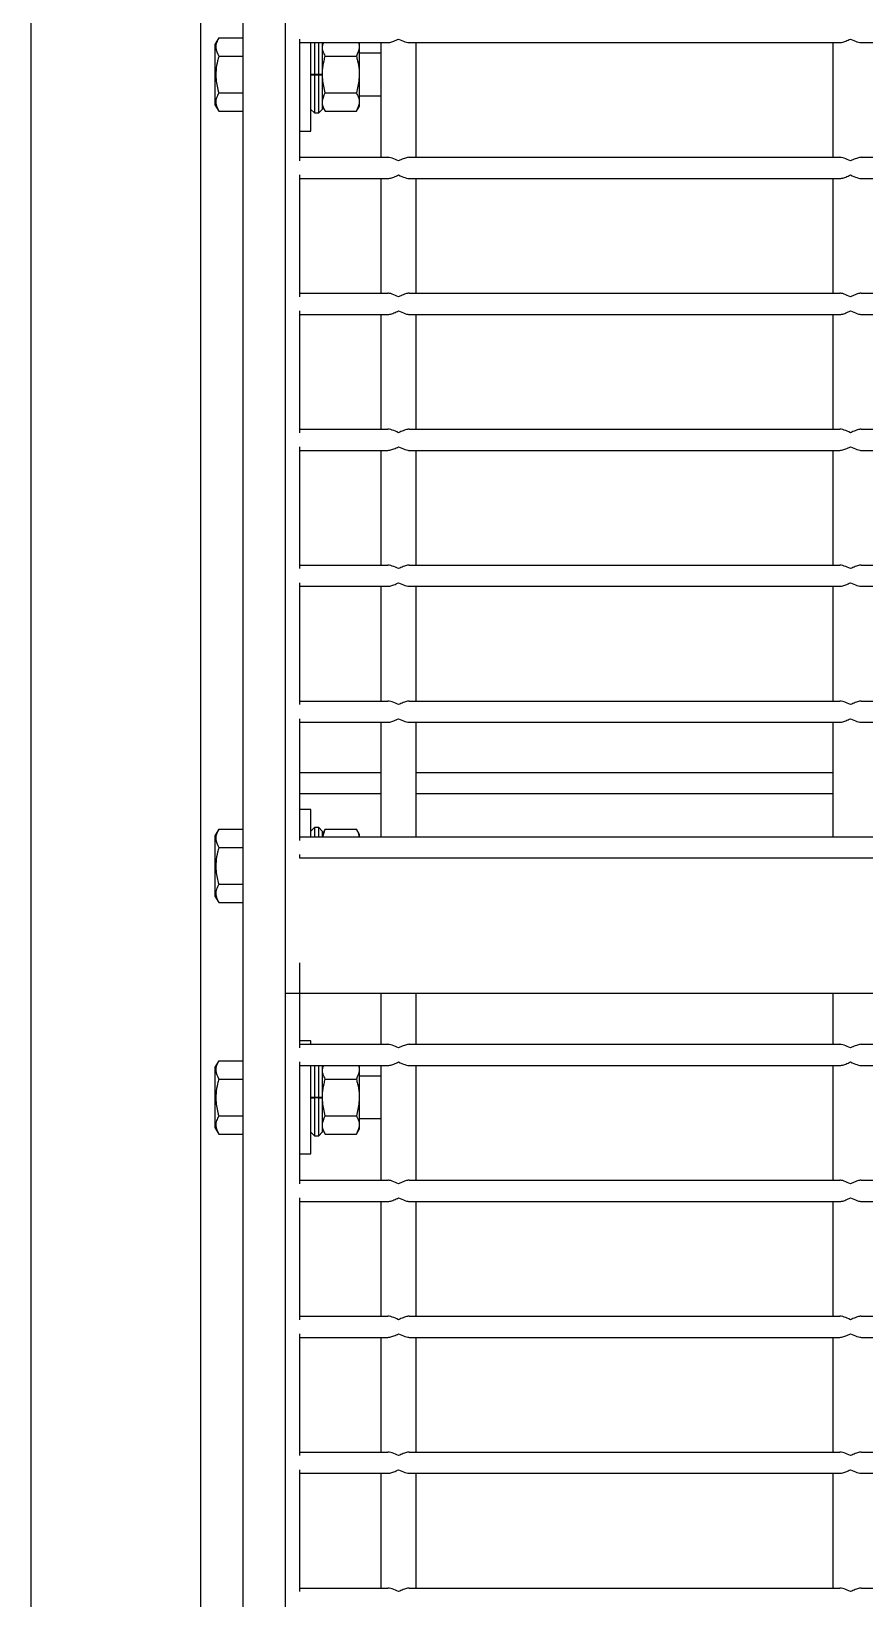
# Model space of a CAD drawing. Header units: millimetres. Extents: x 1293 to 41893, y 1011 to 26911.
# Drawn here: x 13086.5 to 13211.4, y 12315.6 to 12550.4 of the extents above; entities that cross this region are included whole.
import ezdxf

# ---------------------------------------------------------------- set-up
doc = ezdxf.new("R2010")
doc.units = ezdxf.units.MM
doc.header["$LTSCALE"] = 50

msp = doc.modelspace()

# ---------------------------------------------------------------- linework, layer by layer
at = {"color": 7, "linetype": 'Continuous', "lineweight": 25}
for p, q in [((13118.2601497, 11156.0549012), (13118.2601497, 13206.5065398)), ((13124.6101497, 11156.0549012), (13124.6101497, 13206.5065398)), ((13086.5101497, 11155.9260983), (13086.5101497, 13202.969236)), ((13111.9101497, 11155.9260983), (13111.9101497, 13202.969236)), ((13114.5938513, 12549.4235799), (13114.0268163, 12548.4414466)), ((13114.5938513, 12549.4235799), (13118.2601497, 12549.4235799)), ((13114.0268163, 12548.4414466), (13114.0268163, 12539.4071906)), ((13126.7301497, 12530.995152), (13126.7301497, 12549.2384853)), ((13126.7301497, 12548.7093186), (13139.9593163, 12548.7093186)), ((13128.4201497, 12535.457652), (13128.4201497, 12548.7093186)), ((13128.9493163, 12548.7093186), (13128.9493163, 12543.9243186)), ((13129.5843163, 12543.9243186), (13129.5843163, 12548.7093186)), ((13130.1513503, 12548.7093186), (13130.113483, 12548.6437306)), ((13130.113483, 12548.7093186), (13130.113483, 12543.9243186)), ((13135.669733, 12548.6437306), (13135.6318657, 12548.7093186)), ((13135.669733, 12539.2049066), (13135.669733, 12548.6437306)), ((13138.900983, 12547.0993186), (13135.669733, 12547.0993186)), ((13138.900983, 12548.7093186), (13138.900983, 12531.5243186)), ((13143.1343163, 12548.7093186), (13207.6926497, 12548.7093186)), ((13144.1926497, 12531.5243186), (13144.1926497, 12548.7093186)), ((13206.6343163, 12548.7093186), (13206.6343163, 12531.5243186)), ((13210.8676497, 12548.7093186), (13275.425983, 12548.7093186)), ((13114.5938513, 12546.6739493), (13118.2601497, 12546.6739493)), ((13130.562557, 12546.6698863), (13135.220659, 12546.6698863)), ((13130.113483, 12543.9243186), (13128.4201497, 12543.9243186)), ((13128.9493163, 12543.8982294), (13128.4201497, 12543.8940627)), ((13128.4201497, 12543.8831835), (13128.9493163, 12543.8790168)), ((13128.9493163, 12543.8982294), (13129.5843163, 12543.8982294)), ((13128.9493163, 12543.8790168), (13128.9493163, 12538.1709853)), ((13129.5843163, 12543.8790168), (13128.9493163, 12543.8790168)), ((13130.113483, 12543.8940627), (13129.5843163, 12543.8982294)), ((13129.5843163, 12543.8790168), (13130.113483, 12543.8831835)), ((13129.5843163, 12538.1709853), (13129.5843163, 12543.8790168)), ((13130.113483, 12543.8871579), (13130.113483, 12538.700152)), ((13114.5938513, 12541.174688), (13118.2601497, 12541.174688)), ((13130.562557, 12541.178751), (13135.220659, 12541.178751)), ((13135.669733, 12540.7493186), (13138.900983, 12540.7493186)), ((13114.0268163, 12539.4071906), (13114.5938513, 12538.4250573)), ((13114.5938513, 12538.4250573), (13118.2601497, 12538.4250573)), ((13128.4201497, 12538.700152), (13128.9493163, 12538.1709853)), ((13128.9493163, 12538.1709853), (13129.5843163, 12538.1709853)), ((13129.5843163, 12538.1709853), (13130.113483, 12538.700152)), ((13130.113483, 12539.2049066), (13130.5660802, 12538.4209853)), ((13130.5660802, 12538.4209853), (13135.2171358, 12538.4209853)), ((13135.2171358, 12538.4209853), (13135.669733, 12539.2049066)), ((13126.7301497, 12535.457652), (13128.4201497, 12535.457652)), ((13126.7301497, 12531.5243186), (13139.9593163, 12531.5243186)), ((13143.1343163, 12531.5243186), (13207.6926497, 12531.5243186)), ((13210.8676497, 12531.5243186), (13275.425983, 12531.5243186)), ((13126.7301497, 12510.635152), (13126.7301497, 12528.8784853)), ((13126.7301497, 12528.3493186), (13139.9593163, 12528.3493186)), ((13138.900983, 12528.3493186), (13138.900983, 12511.1643186)), ((13143.1343163, 12528.3493186), (13207.6926497, 12528.3493186)), ((13144.1926497, 12511.1643186), (13144.1926497, 12528.3493186)), ((13206.6343163, 12528.3493186), (13206.6343163, 12511.1643186)), ((13210.8676497, 12528.3493186), (13275.425983, 12528.3493186)), ((13126.7301497, 12511.1643186), (13139.9593163, 12511.1643186)), ((13143.1343163, 12511.1643186), (13207.6926497, 12511.1643186)), ((13210.8676497, 12511.1643186), (13275.425983, 12511.1643186)), ((13126.7301497, 12490.275152), (13126.7301497, 12508.5184853)), ((13126.7301497, 12507.9893186), (13139.9593163, 12507.9893186)), ((13138.900983, 12507.9893186), (13138.900983, 12490.8043186)), ((13143.1343163, 12507.9893186), (13207.6926497, 12507.9893186)), ((13144.1926497, 12490.8043186), (13144.1926497, 12507.9893186)), ((13206.6343163, 12507.9893186), (13206.6343163, 12490.8043186)), ((13210.8676497, 12507.9893186), (13275.425983, 12507.9893186)), ((13126.7301497, 12490.8043186), (13139.9593163, 12490.8043186)), ((13143.1343163, 12490.8043186), (13207.6926497, 12490.8043186)), ((13210.8676497, 12490.8043186), (13275.425983, 12490.8043186)), ((13126.7301497, 12469.915152), (13126.7301497, 12488.1584853)), ((13126.7301497, 12487.6293186), (13139.9593163, 12487.6293186)), ((13138.900983, 12487.6293186), (13138.900983, 12470.4443186)), ((13143.1343163, 12487.6293186), (13207.6926497, 12487.6293186)), ((13144.1926497, 12470.4443186), (13144.1926497, 12487.6293186)), ((13206.6343163, 12487.6293186), (13206.6343163, 12470.4443186)), ((13210.8676497, 12487.6293186), (13275.425983, 12487.6293186)), ((13126.7301497, 12470.4443186), (13139.9593163, 12470.4443186)), ((13143.1343163, 12470.4443186), (13207.6926497, 12470.4443186)), ((13210.8676497, 12470.4443186), (13275.425983, 12470.4443186)), ((13126.7301497, 12449.555152), (13126.7301497, 12467.7984853)), ((13126.7301497, 12467.2693186), (13139.9593163, 12467.2693186)), ((13138.900983, 12467.2693186), (13138.900983, 12450.0843186)), ((13143.1343163, 12467.2693186), (13207.6926497, 12467.2693186)), ((13144.1926497, 12450.0843186), (13144.1926497, 12467.2693186)), ((13206.6343163, 12467.2693186), (13206.6343163, 12450.0843186)), ((13210.8676497, 12467.2693186), (13275.425983, 12467.2693186)), ((13126.7301497, 12450.0843186), (13139.9593163, 12450.0843186)), ((13143.1343163, 12450.0843186), (13207.6926497, 12450.0843186)), ((13210.8676497, 12450.0843186), (13275.425983, 12450.0843186)), ((13126.7301497, 12429.195152), (13126.7301497, 12447.4384853)), ((13126.7301497, 12446.9093186), (13139.9593163, 12446.9093186)), ((13138.900983, 12446.9093186), (13138.900983, 12429.7243186)), ((13143.1343163, 12446.9093186), (13207.6926497, 12446.9093186)), ((13144.1926497, 12429.7243186), (13144.1926497, 12446.9093186)), ((13206.6343163, 12446.9093186), (13206.6343163, 12429.7243186)), ((13210.8676497, 12446.9093186), (13275.425983, 12446.9093186)), ((13126.7301497, 12439.39543), (13138.900983, 12439.39543)), ((13144.1926497, 12439.39543), (13206.6343163, 12439.39543)), ((13126.7301497, 12436.22043), (13138.900983, 12436.22043)), ((13144.1926497, 12436.22043), (13206.6343163, 12436.22043)), ((13128.4201497, 12433.857652), (13126.7301497, 12433.857652)), ((13128.4201497, 12429.7243186), (13128.4201497, 12433.857652)), ((13114.5938513, 12430.8902466), (13114.0268163, 12429.9081133)), ((13114.0268163, 12429.9081133), (13114.0268163, 12420.8738573)), ((13114.5938513, 12430.8902466), (13118.2601497, 12430.8902466)), ((13126.7301497, 12429.7243186), (13630.4968163, 12429.7243186)), ((13128.9493163, 12431.1443186), (13128.4201497, 12430.615152)), ((13129.5843163, 12431.1443186), (13128.9493163, 12431.1443186)), ((13128.9493163, 12431.1443186), (13128.9493163, 12429.7243186)), ((13130.113483, 12430.615152), (13129.5843163, 12431.1443186)), ((13129.5843163, 12429.7243186), (13129.5843163, 12431.1443186)), ((13130.5660802, 12430.8943186), (13130.113483, 12430.1103973)), ((13130.113483, 12430.615152), (13130.113483, 12429.7243186)), ((13130.1780255, 12429.7243186), (13130.5660802, 12430.8943186)), ((13130.5660802, 12430.8943186), (13135.2171358, 12430.8943186)), ((13135.669733, 12430.1103973), (13135.2171358, 12430.8943186)), ((13135.669733, 12429.7243186), (13135.669733, 12430.1103973)), ((13114.5938513, 12428.1406159), (13118.2601497, 12428.1406159)), ((13126.7301497, 12426.5493186), (13126.7301497, 12427.0784853)), ((13630.4968163, 12426.5493186), (13126.7301497, 12426.5493186)), ((13114.5938513, 12422.6413546), (13118.2601497, 12422.6413546)), ((13114.0268163, 12420.8738573), (13114.5938513, 12419.891724)), ((13114.5938513, 12419.891724), (13118.2601497, 12419.891724)), ((13126.7301497, 12398.1462633), (13126.7301497, 12410.8923186)), ((13124.6101497, 12406.337652), (13632.6168163, 12406.337652)), ((13138.900983, 12406.337652), (13138.900983, 12398.67543)), ((13144.1926497, 12398.67543), (13144.1926497, 12406.337652)), ((13206.6343163, 12406.337652), (13206.6343163, 12398.67543)), ((13128.4201497, 12399.1820967), (13126.7301497, 12399.1820967)), ((13128.4201497, 12398.67543), (13128.4201497, 12399.1820967)), ((13126.7301497, 12398.67543), (13139.9593163, 12398.67543)), ((13143.1343163, 12398.67543), (13207.6926497, 12398.67543)), ((13210.8676497, 12398.67543), (13275.425983, 12398.67543)), ((13114.5938513, 12396.2146913), (13114.0268163, 12395.232558)), ((13114.0268163, 12395.232558), (13114.0268163, 12386.198302)), ((13114.5938513, 12396.2146913), (13118.2601497, 12396.2146913)), ((13126.7301497, 12377.7862633), (13126.7301497, 12396.0295967)), ((13126.7301497, 12395.50043), (13139.9593163, 12395.50043)), ((13128.4201497, 12382.2487633), (13128.4201497, 12395.50043)), ((13128.9493163, 12395.50043), (13128.9493163, 12390.71543)), ((13129.5843163, 12390.71543), (13129.5843163, 12395.50043)), ((13130.1513503, 12395.50043), (13130.113483, 12395.434842)), ((13130.113483, 12395.50043), (13130.113483, 12390.71543)), ((13135.669733, 12395.434842), (13135.6318657, 12395.50043)), ((13135.669733, 12385.996018), (13135.669733, 12395.434842)), ((13138.900983, 12395.50043), (13138.900983, 12378.31543)), ((13143.1343163, 12395.50043), (13207.6926497, 12395.50043)), ((13144.1926497, 12378.31543), (13144.1926497, 12395.50043)), ((13206.6343163, 12395.50043), (13206.6343163, 12378.31543)), ((13210.8676497, 12395.50043), (13275.425983, 12395.50043)), ((13114.5938513, 12393.4650607), (13118.2601497, 12393.4650607)), ((13130.562557, 12393.4609977), (13135.220659, 12393.4609977)), ((13138.900983, 12393.89043), (13135.669733, 12393.89043)), ((13130.113483, 12390.71543), (13128.4201497, 12390.71543)), ((13128.9493163, 12390.6893408), (13128.4201497, 12390.6851741)), ((13128.4201497, 12390.6742948), (13128.9493163, 12390.6701282)), ((13128.9493163, 12390.6893408), (13129.5843163, 12390.6893408)), ((13128.9493163, 12390.6701282), (13128.9493163, 12384.9620967)), ((13129.5843163, 12390.6701282), (13128.9493163, 12390.6701282)), ((13130.113483, 12390.6851741), (13129.5843163, 12390.6893408)), ((13129.5843163, 12390.6701282), (13130.113483, 12390.6742948)), ((13129.5843163, 12384.9620967), (13129.5843163, 12390.6701282)), ((13130.113483, 12390.6782693), (13130.113483, 12385.4912633)), ((13114.5938513, 12387.9657993), (13118.2601497, 12387.9657993)), ((13130.562557, 12387.9698623), (13135.220659, 12387.9698623)), ((13135.669733, 12387.54043), (13138.900983, 12387.54043)), ((13114.0268163, 12386.198302), (13114.5938513, 12385.2161687)), ((13114.5938513, 12385.2161687), (13118.2601497, 12385.2161687)), ((13128.4201497, 12385.4912633), (13128.9493163, 12384.9620967)), ((13128.9493163, 12384.9620967), (13129.5843163, 12384.9620967)), ((13129.5843163, 12384.9620967), (13130.113483, 12385.4912633)), ((13130.113483, 12385.996018), (13130.5660802, 12385.2120967)), ((13130.5660802, 12385.2120967), (13135.2171358, 12385.2120967)), ((13135.2171358, 12385.2120967), (13135.669733, 12385.996018)), ((13126.7301497, 12382.2487633), (13128.4201497, 12382.2487633)), ((13126.7301497, 12378.31543), (13139.9593163, 12378.31543)), ((13143.1343163, 12378.31543), (13207.6926497, 12378.31543)), ((13210.8676497, 12378.31543), (13275.425983, 12378.31543)), ((13126.7301497, 12357.4262633), (13126.7301497, 12375.6695967)), ((13126.7301497, 12375.14043), (13139.9593163, 12375.14043)), ((13138.900983, 12375.14043), (13138.900983, 12357.95543)), ((13143.1343163, 12375.14043), (13207.6926497, 12375.14043)), ((13144.1926497, 12357.95543), (13144.1926497, 12375.14043)), ((13206.6343163, 12375.14043), (13206.6343163, 12357.95543)), ((13210.8676497, 12375.14043), (13275.425983, 12375.14043)), ((13126.7301497, 12357.95543), (13139.9593163, 12357.95543)), ((13143.1343163, 12357.95543), (13207.6926497, 12357.95543)), ((13210.8676497, 12357.95543), (13275.425983, 12357.95543)), ((13126.7301497, 12337.0662633), (13126.7301497, 12355.3095967)), ((13126.7301497, 12354.78043), (13139.9593163, 12354.78043)), ((13138.900983, 12354.78043), (13138.900983, 12337.59543)), ((13143.1343163, 12354.78043), (13207.6926497, 12354.78043)), ((13144.1926497, 12337.59543), (13144.1926497, 12354.78043)), ((13206.6343163, 12354.78043), (13206.6343163, 12337.59543)), ((13210.8676497, 12354.78043), (13275.425983, 12354.78043)), ((13126.7301497, 12337.59543), (13139.9593163, 12337.59543)), ((13143.1343163, 12337.59543), (13207.6926497, 12337.59543)), ((13210.8676497, 12337.59543), (13275.425983, 12337.59543)), ((13126.7301497, 12316.7062633), (13126.7301497, 12334.9495967)), ((13126.7301497, 12334.42043), (13139.9593163, 12334.42043)), ((13138.900983, 12334.42043), (13138.900983, 12317.23543)), ((13143.1343163, 12334.42043), (13207.6926497, 12334.42043)), ((13144.1926497, 12317.23543), (13144.1926497, 12334.42043)), ((13206.6343163, 12334.42043), (13206.6343163, 12317.23543)), ((13210.8676497, 12334.42043), (13275.425983, 12334.42043)), ((13126.7301497, 12317.23543), (13139.9593163, 12317.23543)), ((13143.1343163, 12317.23543), (13207.6926497, 12317.23543)), ((13210.8676497, 12317.23543), (13275.425983, 12317.23543))]:
    msp.add_line(p, q, dxfattribs=at)
for points, knots in [([(13114.5938513, 12549.4235799), (13114.4719416, 12549.1850741), (13114.2254787, 12548.7028905), (13114.0887073, 12547.7670859), (13114.3982515, 12547.0972291), (13114.5938513, 12546.6739493)], [0, 0, 0, 0, 0.2648633469, 0.5354700776, 1, 1, 1, 1]), ([(13130.562557, 12546.6698863), (13130.4434934, 12546.9087363), (13130.2027821, 12547.3916203), (13130.0647162, 12548.0873544), (13130.2486091, 12548.5220514), (13130.3278301, 12548.7093186)], [0, 0, 0, 0, 0.35778423491, 0.72333385492, 1, 1, 1, 1]), ([(13135.5399937, 12548.7093186), (13135.5405677, 12548.7080435), (13135.6518338, 12548.4608557), (13135.7032409, 12547.764018), (13135.4075268, 12547.0935614), (13135.220659, 12546.6698863)], [0, 0, 0, 0, 0.0019050038, 0.3692833919, 1, 1, 1, 1]), ([(13139.9593163, 12548.7093186), (13140.0438516, 12548.71588), (13140.3210863, 12548.7373984), (13140.8561457, 12548.9322058), (13141.3074794, 12549.131446), (13141.5442604, 12549.2373422), (13141.5468163, 12549.2384853)], [0, 0, 0, 0, 0.1723614537, 0.5652622383, 0.9953071929, 1, 1, 1, 1]), ([(13141.5468163, 12549.2384853), (13141.5493722, 12549.2373423), (13141.8693106, 12549.0942614), (13142.3448262, 12548.8819907), (13142.8674681, 12548.7256462), (13143.0682235, 12548.7133626), (13143.1343163, 12548.7093186)], [0, 0, 0, 0, 0.0046971273, 0.5879730072, 0.8643521995, 1, 1, 1, 1]), ([(13207.6926497, 12548.7093186), (13207.7771849, 12548.71588), (13208.0544196, 12548.7373984), (13208.5894791, 12548.9322058), (13209.0408128, 12549.131446), (13209.2775937, 12549.2373422), (13209.2801497, 12549.2384853)], [0, 0, 0, 0, 0.1723614537, 0.5652622384, 0.9953071929, 1, 1, 1, 1]), ([(13209.2801497, 12549.2384853), (13209.2827055, 12549.2373423), (13209.6026439, 12549.0942614), (13210.0781596, 12548.8819907), (13210.6008014, 12548.7256462), (13210.8015568, 12548.7133626), (13210.8676497, 12548.7093186)], [0, 0, 0, 0, 0.0046971273, 0.5879730073, 0.8643521995, 1, 1, 1, 1]), ([(13114.5938513, 12546.6739493), (13114.5295797, 12546.4379228), (13114.3434158, 12545.7542679), (13114.157634, 12544.5813788), (13114.1558616, 12542.9553076), (13114.4318325, 12541.8333652), (13114.5938513, 12541.174688)], [0, 0, 0, 0, 0.1315464599, 0.3810267709, 0.6366091688, 1, 1, 1, 1]), ([(13130.562557, 12541.178751), (13130.4000796, 12541.8408856), (13130.1266063, 12542.9553555), (13130.1276757, 12544.5856303), (13130.3126613, 12545.7525968), (13130.5002283, 12546.4410969), (13130.562557, 12546.6698863)], [0, 0, 0, 0, 0.365780177, 0.6156618098, 0.8722839524, 1, 1, 1, 1]), ([(13135.220659, 12546.6698863), (13135.2829894, 12546.4410932), (13135.467425, 12545.7640941), (13135.6544279, 12544.5977942), (13135.6594288, 12542.966976), (13135.383124, 12541.8408839), (13135.220659, 12541.178751)], [0, 0, 0, 0, 0.1277165798, 0.3779136182, 0.6342182989, 1, 1, 1, 1]), ([(13114.5938513, 12541.174688), (13114.4719416, 12540.9361821), (13114.2254787, 12540.4539985), (13114.0887073, 12539.518194), (13114.3982515, 12538.8483372), (13114.5938513, 12538.4250573)], [0, 0, 0, 0, 0.2648633469, 0.5354700776, 1, 1, 1, 1]), ([(13130.5660802, 12538.4209853), (13130.4437711, 12538.6601534), (13130.1965057, 12539.1436664), (13130.057968, 12540.0822005), (13130.3671675, 12540.7541392), (13130.562557, 12541.178751)], [0, 0, 0, 0, 0.2648580026, 0.535448761, 1, 1, 1, 1]), ([(13135.220659, 12541.178751), (13135.3423698, 12540.9397833), (13135.588433, 12540.4566614), (13135.7244648, 12539.5180435), (13135.4136872, 12538.8460118), (13135.2171358, 12538.4209853)], [0, 0, 0, 0, 0.2645663682, 0.5348749116, 1, 1, 1, 1]), ([(13141.5468163, 12530.995152), (13141.5442604, 12530.996295), (13141.2243221, 12531.1393759), (13140.7488064, 12531.3516465), (13140.2261645, 12531.5079911), (13140.0254092, 12531.5202746), (13139.9593163, 12531.5243186)], [0, 0, 0, 0, 0.0046971273, 0.5879730072, 0.8643521995, 1, 1, 1, 1]), ([(13143.1343163, 12531.5243186), (13143.0497811, 12531.5177572), (13142.7725464, 12531.4962389), (13142.2374869, 12531.3014315), (13141.7861532, 12531.1021912), (13141.5493723, 12530.9962951), (13141.5468163, 12530.995152)], [0, 0, 0, 0, 0.1723614537, 0.5652622383, 0.9953071929, 1, 1, 1, 1]), ([(13209.2801497, 12530.995152), (13209.2775938, 12530.996295), (13208.9576554, 12531.1393759), (13208.4821398, 12531.3516465), (13207.9594979, 12531.5079911), (13207.7587425, 12531.5202746), (13207.6926497, 12531.5243186)], [0, 0, 0, 0, 0.00469712726, 0.58797300725, 0.8643521995, 1, 1, 1, 1]), ([(13210.8676497, 12531.5243186), (13210.7831144, 12531.5177572), (13210.5058797, 12531.4962389), (13209.9708202, 12531.3014315), (13209.5194866, 12531.1021912), (13209.2827056, 12530.9962951), (13209.2801497, 12530.995152)], [0, 0, 0, 0, 0.1723614537, 0.5652622383, 0.9953071929, 1, 1, 1, 1]), ([(13139.9593163, 12528.3493186), (13140.0438516, 12528.35588), (13140.3210863, 12528.3773984), (13140.8561457, 12528.5722058), (13141.3074794, 12528.771446), (13141.5442604, 12528.8773422), (13141.5468163, 12528.8784853)], [0, 0, 0, 0, 0.1723614537, 0.5652622383, 0.9953071929, 1, 1, 1, 1]), ([(13141.5468163, 12528.8784853), (13141.5493722, 12528.8773423), (13141.8693106, 12528.7342614), (13142.3448262, 12528.5219907), (13142.8674681, 12528.3656462), (13143.0682235, 12528.3533626), (13143.1343163, 12528.3493186)], [0, 0, 0, 0, 0.0046971273, 0.5879730072, 0.8643521995, 1, 1, 1, 1]), ([(13207.6926497, 12528.3493186), (13207.7771849, 12528.35588), (13208.0544196, 12528.3773984), (13208.5894791, 12528.5722058), (13209.0408128, 12528.771446), (13209.2775937, 12528.8773422), (13209.2801497, 12528.8784853)], [0, 0, 0, 0, 0.1723614537, 0.5652622384, 0.9953071929, 1, 1, 1, 1]), ([(13209.2801497, 12528.8784853), (13209.2827055, 12528.8773423), (13209.6026439, 12528.7342614), (13210.0781596, 12528.5219907), (13210.6008014, 12528.3656462), (13210.8015568, 12528.3533626), (13210.8676497, 12528.3493186)], [0, 0, 0, 0, 0.0046971273, 0.5879730073, 0.8643521995, 1, 1, 1, 1]), ([(13141.5468163, 12510.635152), (13141.5442604, 12510.636295), (13141.2243221, 12510.7793759), (13140.7488064, 12510.9916465), (13140.2261645, 12511.1479911), (13140.0254092, 12511.1602746), (13139.9593163, 12511.1643186)], [0, 0, 0, 0, 0.0046971273, 0.5879730072, 0.8643521995, 1, 1, 1, 1]), ([(13143.1343163, 12511.1643186), (13143.0497811, 12511.1577572), (13142.7725464, 12511.1362389), (13142.2374869, 12510.9414315), (13141.7861532, 12510.7421912), (13141.5493723, 12510.6362951), (13141.5468163, 12510.635152)], [0, 0, 0, 0, 0.1723614537, 0.5652622383, 0.9953071929, 1, 1, 1, 1]), ([(13209.2801497, 12510.635152), (13209.2775938, 12510.636295), (13208.9576554, 12510.7793759), (13208.4821398, 12510.9916465), (13207.9594979, 12511.1479911), (13207.7587425, 12511.1602746), (13207.6926497, 12511.1643186)], [0, 0, 0, 0, 0.0046971273, 0.5879730072, 0.8643521995, 1, 1, 1, 1]), ([(13210.8676497, 12511.1643186), (13210.7831144, 12511.1577572), (13210.5058797, 12511.1362389), (13209.9708202, 12510.9414315), (13209.5194866, 12510.7421912), (13209.2827056, 12510.6362951), (13209.2801497, 12510.635152)], [0, 0, 0, 0, 0.1723614537, 0.5652622383, 0.9953071929, 1, 1, 1, 1]), ([(13139.9593163, 12507.9893186), (13140.0438516, 12507.99588), (13140.3210863, 12508.0173984), (13140.8561457, 12508.2122058), (13141.3074794, 12508.411446), (13141.5442604, 12508.5173422), (13141.5468163, 12508.5184853)], [0, 0, 0, 0, 0.1723614537, 0.5652622383, 0.9953071929, 1, 1, 1, 1]), ([(13141.5468163, 12508.5184853), (13141.5493722, 12508.5173423), (13141.8693106, 12508.3742614), (13142.3448262, 12508.1619907), (13142.8674681, 12508.0056462), (13143.0682235, 12507.9933626), (13143.1343163, 12507.9893186)], [0, 0, 0, 0, 0.0046971273, 0.5879730072, 0.8643521995, 1, 1, 1, 1]), ([(13207.6926497, 12507.9893186), (13207.7771849, 12507.99588), (13208.0544196, 12508.0173984), (13208.5894791, 12508.2122058), (13209.0408128, 12508.411446), (13209.2775937, 12508.5173422), (13209.2801497, 12508.5184853)], [0, 0, 0, 0, 0.1723614537, 0.5652622384, 0.9953071929, 1, 1, 1, 1]), ([(13209.2801497, 12508.5184853), (13209.2827055, 12508.5173423), (13209.6026439, 12508.3742614), (13210.0781596, 12508.1619907), (13210.6008014, 12508.0056462), (13210.8015568, 12507.9933626), (13210.8676497, 12507.9893186)], [0, 0, 0, 0, 0.0046971273, 0.5879730073, 0.8643521995, 1, 1, 1, 1]), ([(13141.5468163, 12490.275152), (13141.5442604, 12490.276295), (13141.2243221, 12490.4193759), (13140.7488064, 12490.6316465), (13140.2261645, 12490.7879911), (13140.0254092, 12490.8002746), (13139.9593163, 12490.8043186)], [0, 0, 0, 0, 0.0046971273, 0.5879730072, 0.8643521995, 1, 1, 1, 1]), ([(13143.1343163, 12490.8043186), (13143.0497811, 12490.7977572), (13142.7725464, 12490.7762389), (13142.2374869, 12490.5814315), (13141.7861532, 12490.3821912), (13141.5493723, 12490.2762951), (13141.5468163, 12490.275152)], [0, 0, 0, 0, 0.1723614537, 0.5652622383, 0.9953071929, 1, 1, 1, 1]), ([(13209.2801497, 12490.275152), (13209.2775938, 12490.276295), (13208.9576554, 12490.4193759), (13208.4821398, 12490.6316465), (13207.9594979, 12490.7879911), (13207.7587425, 12490.8002746), (13207.6926497, 12490.8043186)], [0, 0, 0, 0, 0.0046971273, 0.5879730072, 0.8643521995, 1, 1, 1, 1]), ([(13210.8676497, 12490.8043186), (13210.7831144, 12490.7977572), (13210.5058797, 12490.7762389), (13209.9708202, 12490.5814315), (13209.5194866, 12490.3821912), (13209.2827056, 12490.2762951), (13209.2801497, 12490.275152)], [0, 0, 0, 0, 0.1723614537, 0.5652622383, 0.9953071929, 1, 1, 1, 1]), ([(13139.9593163, 12487.6293186), (13140.0438516, 12487.63588), (13140.3210863, 12487.6573984), (13140.8561457, 12487.8522058), (13141.3074794, 12488.051446), (13141.5442604, 12488.1573422), (13141.5468163, 12488.1584853)], [0, 0, 0, 0, 0.1723614537, 0.5652622383, 0.9953071929, 1, 1, 1, 1]), ([(13141.5468163, 12488.1584853), (13141.5493722, 12488.1573423), (13141.8693106, 12488.0142614), (13142.3448262, 12487.8019907), (13142.8674681, 12487.6456462), (13143.0682235, 12487.6333626), (13143.1343163, 12487.6293186)], [0, 0, 0, 0, 0.0046971273, 0.5879730072, 0.8643521995, 1, 1, 1, 1]), ([(13207.6926497, 12487.6293186), (13207.7771849, 12487.63588), (13208.0544196, 12487.6573984), (13208.5894791, 12487.8522058), (13209.0408128, 12488.051446), (13209.2775937, 12488.1573422), (13209.2801497, 12488.1584853)], [0, 0, 0, 0, 0.1723614537, 0.5652622384, 0.9953071929, 1, 1, 1, 1]), ([(13209.2801497, 12488.1584853), (13209.2827055, 12488.1573423), (13209.6026439, 12488.0142614), (13210.0781596, 12487.8019907), (13210.6008014, 12487.6456462), (13210.8015568, 12487.6333626), (13210.8676497, 12487.6293186)], [0, 0, 0, 0, 0.0046971273, 0.5879730073, 0.8643521995, 1, 1, 1, 1]), ([(13141.5468163, 12469.915152), (13141.5442604, 12469.916295), (13141.2243221, 12470.0593759), (13140.7488064, 12470.2716465), (13140.2261645, 12470.4279911), (13140.0254092, 12470.4402746), (13139.9593163, 12470.4443186)], [0, 0, 0, 0, 0.0046971273, 0.5879730072, 0.8643521995, 1, 1, 1, 1]), ([(13143.1343163, 12470.4443186), (13143.0497811, 12470.4377572), (13142.7725464, 12470.4162389), (13142.2374869, 12470.2214315), (13141.7861532, 12470.0221912), (13141.5493723, 12469.9162951), (13141.5468163, 12469.915152)], [0, 0, 0, 0, 0.1723614537, 0.5652622383, 0.9953071929, 1, 1, 1, 1]), ([(13209.2801497, 12469.915152), (13209.2775938, 12469.916295), (13208.9576554, 12470.0593759), (13208.4821398, 12470.2716465), (13207.9594979, 12470.4279911), (13207.7587425, 12470.4402746), (13207.6926497, 12470.4443186)], [0, 0, 0, 0, 0.0046971273, 0.5879730072, 0.8643521995, 1, 1, 1, 1]), ([(13210.8676497, 12470.4443186), (13210.7831144, 12470.4377572), (13210.5058797, 12470.4162389), (13209.9708202, 12470.2214315), (13209.5194866, 12470.0221912), (13209.2827056, 12469.9162951), (13209.2801497, 12469.915152)], [0, 0, 0, 0, 0.1723614537, 0.5652622383, 0.9953071929, 1, 1, 1, 1]), ([(13139.9593163, 12467.2693186), (13140.0438516, 12467.27588), (13140.3210863, 12467.2973984), (13140.8561457, 12467.4922058), (13141.3074794, 12467.691446), (13141.5442604, 12467.7973422), (13141.5468163, 12467.7984853)], [0, 0, 0, 0, 0.1723614537, 0.5652622383, 0.9953071929, 1, 1, 1, 1]), ([(13141.5468163, 12467.7984853), (13141.5493722, 12467.7973423), (13141.8693106, 12467.6542614), (13142.3448262, 12467.4419907), (13142.8674681, 12467.2856462), (13143.0682235, 12467.2733626), (13143.1343163, 12467.2693186)], [0, 0, 0, 0, 0.0046971273, 0.5879730072, 0.8643521995, 1, 1, 1, 1]), ([(13207.6926497, 12467.2693186), (13207.7771849, 12467.27588), (13208.0544196, 12467.2973984), (13208.5894791, 12467.4922058), (13209.0408128, 12467.691446), (13209.2775937, 12467.7973422), (13209.2801497, 12467.7984853)], [0, 0, 0, 0, 0.1723614537, 0.5652622384, 0.9953071929, 1, 1, 1, 1]), ([(13209.2801497, 12467.7984853), (13209.2827055, 12467.7973423), (13209.6026439, 12467.6542614), (13210.0781596, 12467.4419907), (13210.6008014, 12467.2856462), (13210.8015568, 12467.2733626), (13210.8676497, 12467.2693186)], [0, 0, 0, 0, 0.0046971273, 0.5879730073, 0.8643521995, 1, 1, 1, 1]), ([(13141.5468163, 12449.555152), (13141.5442604, 12449.556295), (13141.2243221, 12449.6993759), (13140.7488064, 12449.9116465), (13140.2261645, 12450.0679911), (13140.0254092, 12450.0802746), (13139.9593163, 12450.0843186)], [0, 0, 0, 0, 0.0046971273, 0.5879730072, 0.8643521995, 1, 1, 1, 1]), ([(13143.1343163, 12450.0843186), (13143.0497811, 12450.0777572), (13142.7725464, 12450.0562389), (13142.2374869, 12449.8614315), (13141.7861532, 12449.6621912), (13141.5493723, 12449.5562951), (13141.5468163, 12449.555152)], [0, 0, 0, 0, 0.1723614537, 0.5652622383, 0.9953071929, 1, 1, 1, 1]), ([(13209.2801497, 12449.555152), (13209.2775938, 12449.556295), (13208.9576554, 12449.6993759), (13208.4821398, 12449.9116465), (13207.9594979, 12450.0679911), (13207.7587425, 12450.0802746), (13207.6926497, 12450.0843186)], [0, 0, 0, 0, 0.0046971273, 0.5879730072, 0.8643521995, 1, 1, 1, 1]), ([(13210.8676497, 12450.0843186), (13210.7831144, 12450.0777572), (13210.5058797, 12450.0562389), (13209.9708202, 12449.8614315), (13209.5194866, 12449.6621912), (13209.2827056, 12449.5562951), (13209.2801497, 12449.555152)], [0, 0, 0, 0, 0.1723614537, 0.5652622383, 0.9953071929, 1, 1, 1, 1]), ([(13139.9593163, 12446.9093186), (13140.0438516, 12446.91588), (13140.3210863, 12446.9373984), (13140.8561457, 12447.1322058), (13141.3074794, 12447.331446), (13141.5442604, 12447.4373422), (13141.5468163, 12447.4384853)], [0, 0, 0, 0, 0.1723614537, 0.5652622383, 0.9953071929, 1, 1, 1, 1]), ([(13141.5468163, 12447.4384853), (13141.5493722, 12447.4373423), (13141.8693106, 12447.2942614), (13142.3448262, 12447.0819907), (13142.8674681, 12446.9256462), (13143.0682235, 12446.9133626), (13143.1343163, 12446.9093186)], [0, 0, 0, 0, 0.0046971273, 0.5879730072, 0.8643521995, 1, 1, 1, 1]), ([(13207.6926497, 12446.9093186), (13207.7771849, 12446.91588), (13208.0544196, 12446.9373984), (13208.5894791, 12447.1322058), (13209.0408128, 12447.331446), (13209.2775937, 12447.4373422), (13209.2801497, 12447.4384853)], [0, 0, 0, 0, 0.1723614537, 0.5652622384, 0.9953071929, 1, 1, 1, 1]), ([(13209.2801497, 12447.4384853), (13209.2827055, 12447.4373423), (13209.6026439, 12447.2942614), (13210.0781596, 12447.0819907), (13210.6008014, 12446.9256462), (13210.8015568, 12446.9133626), (13210.8676497, 12446.9093186)], [0, 0, 0, 0, 0.0046971273, 0.5879730073, 0.8643521995, 1, 1, 1, 1]), ([(13114.5938513, 12430.8902466), (13114.4719416, 12430.6517407), (13114.2254787, 12430.1695572), (13114.0887073, 12429.2337526), (13114.3982515, 12428.5638958), (13114.5938513, 12428.1406159)], [0, 0, 0, 0, 0.2648633469, 0.5354700776, 1, 1, 1, 1]), ([(13135.2171358, 12430.8943186), (13135.3487502, 12430.6553037), (13135.5601683, 12430.2713632), (13135.5902766, 12429.8742257), (13135.6016416, 12429.7243186)], [0, 0, 0, 0, 0.6225309906, 1, 1, 1, 1]), ([(13114.5938513, 12428.1406159), (13114.5295797, 12427.9045895), (13114.3434158, 12427.2209346), (13114.157634, 12426.0480454), (13114.1558616, 12424.4219743), (13114.4318325, 12423.3000319), (13114.5938513, 12422.6413546)], [0, 0, 0, 0, 0.1315464599, 0.3810267709, 0.6366091688, 1, 1, 1, 1]), ([(13114.5938513, 12422.6413546), (13114.4719416, 12422.4028488), (13114.2254787, 12421.9206652), (13114.0887073, 12420.9848606), (13114.3982515, 12420.3150038), (13114.5938513, 12419.891724)], [0, 0, 0, 0, 0.2648633469, 0.5354700776, 1, 1, 1, 1]), ([(13141.5468163, 12398.1462633), (13141.5442604, 12398.1474064), (13141.2243221, 12398.2904872), (13140.7488064, 12398.5027579), (13140.2261645, 12398.6591025), (13140.0254092, 12398.671386), (13139.9593163, 12398.67543)], [0, 0, 0, 0, 0.0046971273, 0.5879730072, 0.8643521995, 1, 1, 1, 1]), ([(13143.1343163, 12398.67543), (13143.0497811, 12398.6688686), (13142.7725464, 12398.6473503), (13142.2374869, 12398.4525429), (13141.7861532, 12398.2533026), (13141.5493723, 12398.1474064), (13141.5468163, 12398.1462633)], [0, 0, 0, 0, 0.1723614537, 0.5652622383, 0.9953071929, 1, 1, 1, 1]), ([(13209.2801497, 12398.1462633), (13209.2775938, 12398.1474064), (13208.9576554, 12398.2904872), (13208.4821398, 12398.5027579), (13207.9594979, 12398.6591025), (13207.7587425, 12398.671386), (13207.6926497, 12398.67543)], [0, 0, 0, 0, 0.0046971273, 0.5879730072, 0.8643521995, 1, 1, 1, 1]), ([(13210.8676497, 12398.67543), (13210.7831144, 12398.6688686), (13210.5058797, 12398.6473503), (13209.9708202, 12398.4525429), (13209.5194866, 12398.2533026), (13209.2827056, 12398.1474064), (13209.2801497, 12398.1462633)], [0, 0, 0, 0, 0.1723614537, 0.5652622383, 0.9953071929, 1, 1, 1, 1]), ([(13114.5938513, 12396.2146913), (13114.4719416, 12395.9761854), (13114.2254787, 12395.4940019), (13114.0887073, 12394.5581973), (13114.3982515, 12393.8883405), (13114.5938513, 12393.4650607)], [0, 0, 0, 0, 0.2648633469, 0.5354700776, 1, 1, 1, 1]), ([(13130.562557, 12393.4609977), (13130.4434934, 12393.6998476), (13130.2027821, 12394.1827317), (13130.0647162, 12394.8784658), (13130.2486091, 12395.3131628), (13130.3278301, 12395.50043)], [0, 0, 0, 0, 0.3577842349, 0.7233338549, 1, 1, 1, 1]), ([(13135.5399937, 12395.50043), (13135.5405677, 12395.4991548), (13135.6518338, 12395.2519671), (13135.7032409, 12394.5551293), (13135.4075268, 12393.8846728), (13135.220659, 12393.4609977)], [0, 0, 0, 0, 0.0019050038, 0.3692833919, 1, 1, 1, 1]), ([(13139.9593163, 12395.50043), (13140.0438516, 12395.5069914), (13140.3210863, 12395.5285097), (13140.8561457, 12395.7233171), (13141.3074794, 12395.9225574), (13141.5442604, 12396.0284536), (13141.5468163, 12396.0295967)], [0, 0, 0, 0, 0.1723614537, 0.5652622383, 0.9953071929, 1, 1, 1, 1]), ([(13141.5468163, 12396.0295967), (13141.5493722, 12396.0284536), (13141.8693106, 12395.8853727), (13142.3448262, 12395.6731021), (13142.8674681, 12395.5167575), (13143.0682235, 12395.504474), (13143.1343163, 12395.50043)], [0, 0, 0, 0, 0.0046971273, 0.5879730072, 0.8643521995, 1, 1, 1, 1]), ([(13207.6926497, 12395.50043), (13207.7771849, 12395.5069914), (13208.0544196, 12395.5285097), (13208.5894791, 12395.7233171), (13209.0408128, 12395.9225574), (13209.2775937, 12396.0284536), (13209.2801497, 12396.0295967)], [0, 0, 0, 0, 0.1723614537, 0.5652622384, 0.9953071929, 1, 1, 1, 1]), ([(13209.2801497, 12396.0295967), (13209.2827055, 12396.0284536), (13209.6026439, 12395.8853727), (13210.0781596, 12395.6731021), (13210.6008014, 12395.5167575), (13210.8015568, 12395.504474), (13210.8676497, 12395.50043)], [0, 0, 0, 0, 0.0046971273, 0.5879730073, 0.8643521995, 1, 1, 1, 1]), ([(13114.5938513, 12393.4650607), (13114.5295797, 12393.2290342), (13114.3434158, 12392.5453793), (13114.157634, 12391.3724901), (13114.1558616, 12389.746419), (13114.4318325, 12388.6244766), (13114.5938513, 12387.9657993)], [0, 0, 0, 0, 0.1315464599, 0.3810267709, 0.6366091688, 1, 1, 1, 1]), ([(13130.562557, 12387.9698623), (13130.4000796, 12388.6319969), (13130.1266063, 12389.7464668), (13130.1276757, 12391.3767417), (13130.3126613, 12392.5437082), (13130.5002283, 12393.2322083), (13130.562557, 12393.4609977)], [0, 0, 0, 0, 0.365780177, 0.6156618098, 0.8722839524, 1, 1, 1, 1]), ([(13135.220659, 12393.4609977), (13135.2829894, 12393.2322046), (13135.467425, 12392.5552054), (13135.6544279, 12391.3889055), (13135.6594288, 12389.7580874), (13135.383124, 12388.6319953), (13135.220659, 12387.9698623)], [0, 0, 0, 0, 0.1277165798, 0.3779136182, 0.6342182989, 1, 1, 1, 1]), ([(13114.5938513, 12387.9657993), (13114.4719416, 12387.7272935), (13114.2254787, 12387.2451099), (13114.0887073, 12386.3093053), (13114.3982515, 12385.6394485), (13114.5938513, 12385.2161687)], [0, 0, 0, 0, 0.2648633469, 0.5354700776, 1, 1, 1, 1]), ([(13130.5660802, 12385.2120967), (13130.4437711, 12385.4512648), (13130.1965057, 12385.9347777), (13130.057968, 12386.8733118), (13130.3671675, 12387.5452505), (13130.562557, 12387.9698623)], [0, 0, 0, 0, 0.2648580026, 0.535448761, 1, 1, 1, 1]), ([(13135.220659, 12387.9698623), (13135.3423698, 12387.7308947), (13135.588433, 12387.2477728), (13135.7244648, 12386.3091548), (13135.4136872, 12385.6371232), (13135.2171358, 12385.2120967)], [0, 0, 0, 0, 0.2645663682, 0.5348749116, 1, 1, 1, 1]), ([(13141.5468163, 12377.7862633), (13141.5442604, 12377.7874064), (13141.2243221, 12377.9304872), (13140.7488064, 12378.1427579), (13140.2261645, 12378.2991025), (13140.0254092, 12378.311386), (13139.9593163, 12378.31543)], [0, 0, 0, 0, 0.0046971273, 0.5879730072, 0.8643521995, 1, 1, 1, 1]), ([(13143.1343163, 12378.31543), (13143.0497811, 12378.3088686), (13142.7725464, 12378.2873503), (13142.2374869, 12378.0925429), (13141.7861532, 12377.8933026), (13141.5493723, 12377.7874064), (13141.5468163, 12377.7862633)], [0, 0, 0, 0, 0.17236145365, 0.56526223831, 0.99530719289, 1, 1, 1, 1]), ([(13209.2801497, 12377.7862633), (13209.2775938, 12377.7874064), (13208.9576554, 12377.9304872), (13208.4821398, 12378.1427579), (13207.9594979, 12378.2991025), (13207.7587425, 12378.311386), (13207.6926497, 12378.31543)], [0, 0, 0, 0, 0.0046971273, 0.5879730072, 0.8643521995, 1, 1, 1, 1]), ([(13210.8676497, 12378.31543), (13210.7831144, 12378.3088686), (13210.5058797, 12378.2873503), (13209.9708202, 12378.0925429), (13209.5194866, 12377.8933026), (13209.2827056, 12377.7874064), (13209.2801497, 12377.7862633)], [0, 0, 0, 0, 0.17236145367, 0.56526223834, 0.99530719289, 1, 1, 1, 1]), ([(13139.9593163, 12375.14043), (13140.0438516, 12375.1469914), (13140.3210863, 12375.1685097), (13140.8561457, 12375.3633171), (13141.3074794, 12375.5625574), (13141.5442604, 12375.6684536), (13141.5468163, 12375.6695967)], [0, 0, 0, 0, 0.1723614537, 0.5652622383, 0.9953071929, 1, 1, 1, 1]), ([(13141.5468163, 12375.6695967), (13141.5493722, 12375.6684536), (13141.8693106, 12375.5253727), (13142.3448262, 12375.3131021), (13142.8674681, 12375.1567575), (13143.0682235, 12375.144474), (13143.1343163, 12375.14043)], [0, 0, 0, 0, 0.0046971273, 0.5879730072, 0.8643521995, 1, 1, 1, 1]), ([(13207.6926497, 12375.14043), (13207.7771849, 12375.1469914), (13208.0544196, 12375.1685097), (13208.5894791, 12375.3633171), (13209.0408128, 12375.5625574), (13209.2775937, 12375.6684536), (13209.2801497, 12375.6695967)], [0, 0, 0, 0, 0.1723614537, 0.5652622384, 0.9953071929, 1, 1, 1, 1]), ([(13209.2801497, 12375.6695967), (13209.2827055, 12375.6684536), (13209.6026439, 12375.5253727), (13210.0781596, 12375.3131021), (13210.6008014, 12375.1567575), (13210.8015568, 12375.144474), (13210.8676497, 12375.14043)], [0, 0, 0, 0, 0.0046971273, 0.5879730073, 0.8643521995, 1, 1, 1, 1]), ([(13141.5468163, 12357.4262633), (13141.5442604, 12357.4274064), (13141.2243221, 12357.5704872), (13140.7488064, 12357.7827579), (13140.2261645, 12357.9391025), (13140.0254092, 12357.951386), (13139.9593163, 12357.95543)], [0, 0, 0, 0, 0.0046971273, 0.5879730072, 0.8643521995, 1, 1, 1, 1]), ([(13143.1343163, 12357.95543), (13143.0497811, 12357.9488686), (13142.7725464, 12357.9273503), (13142.2374869, 12357.7325429), (13141.7861532, 12357.5333026), (13141.5493723, 12357.4274064), (13141.5468163, 12357.4262633)], [0, 0, 0, 0, 0.17236145365, 0.56526223831, 0.99530719289, 1, 1, 1, 1]), ([(13209.2801497, 12357.4262633), (13209.2775938, 12357.4274064), (13208.9576554, 12357.5704872), (13208.4821398, 12357.7827579), (13207.9594979, 12357.9391025), (13207.7587425, 12357.951386), (13207.6926497, 12357.95543)], [0, 0, 0, 0, 0.0046971273, 0.5879730072, 0.8643521995, 1, 1, 1, 1]), ([(13210.8676497, 12357.95543), (13210.7831144, 12357.9488686), (13210.5058797, 12357.9273503), (13209.9708202, 12357.7325429), (13209.5194866, 12357.5333026), (13209.2827056, 12357.4274064), (13209.2801497, 12357.4262633)], [0, 0, 0, 0, 0.1723614537, 0.5652622383, 0.9953071929, 1, 1, 1, 1]), ([(13139.9593163, 12354.78043), (13140.0438516, 12354.7869914), (13140.3210863, 12354.8085097), (13140.8561457, 12355.0033171), (13141.3074794, 12355.2025574), (13141.5442604, 12355.3084536), (13141.5468163, 12355.3095967)], [0, 0, 0, 0, 0.1723614537, 0.5652622383, 0.9953071929, 1, 1, 1, 1]), ([(13141.5468163, 12355.3095967), (13141.5493722, 12355.3084536), (13141.8693106, 12355.1653727), (13142.3448262, 12354.9531021), (13142.8674681, 12354.7967575), (13143.0682235, 12354.784474), (13143.1343163, 12354.78043)], [0, 0, 0, 0, 0.00469712726, 0.5879730072, 0.8643521995, 1, 1, 1, 1]), ([(13207.6926497, 12354.78043), (13207.7771849, 12354.7869914), (13208.0544196, 12354.8085097), (13208.5894791, 12355.0033171), (13209.0408128, 12355.2025574), (13209.2775937, 12355.3084536), (13209.2801497, 12355.3095967)], [0, 0, 0, 0, 0.1723614537, 0.5652622384, 0.9953071929, 1, 1, 1, 1]), ([(13209.2801497, 12355.3095967), (13209.2827055, 12355.3084536), (13209.6026439, 12355.1653727), (13210.0781596, 12354.9531021), (13210.6008014, 12354.7967575), (13210.8015568, 12354.784474), (13210.8676497, 12354.78043)], [0, 0, 0, 0, 0.0046971273, 0.5879730073, 0.8643521995, 1, 1, 1, 1]), ([(13141.5468163, 12337.0662633), (13141.5442604, 12337.0674064), (13141.2243221, 12337.2104872), (13140.7488064, 12337.4227579), (13140.2261645, 12337.5791025), (13140.0254092, 12337.591386), (13139.9593163, 12337.59543)], [0, 0, 0, 0, 0.0046971273, 0.5879730072, 0.8643521995, 1, 1, 1, 1]), ([(13143.1343163, 12337.59543), (13143.0497811, 12337.5888686), (13142.7725464, 12337.5673503), (13142.2374869, 12337.3725429), (13141.7861532, 12337.1733026), (13141.5493723, 12337.0674064), (13141.5468163, 12337.0662633)], [0, 0, 0, 0, 0.1723614537, 0.5652622383, 0.9953071929, 1, 1, 1, 1]), ([(13209.2801497, 12337.0662633), (13209.2775938, 12337.0674064), (13208.9576554, 12337.2104872), (13208.4821398, 12337.4227579), (13207.9594979, 12337.5791025), (13207.7587425, 12337.591386), (13207.6926497, 12337.59543)], [0, 0, 0, 0, 0.0046971273, 0.5879730072, 0.8643521995, 1, 1, 1, 1]), ([(13210.8676497, 12337.59543), (13210.7831144, 12337.5888686), (13210.5058797, 12337.5673503), (13209.9708202, 12337.3725429), (13209.5194866, 12337.1733026), (13209.2827056, 12337.0674064), (13209.2801497, 12337.0662633)], [0, 0, 0, 0, 0.1723614537, 0.5652622383, 0.9953071929, 1, 1, 1, 1]), ([(13139.9593163, 12334.42043), (13140.0438516, 12334.4269914), (13140.3210863, 12334.4485097), (13140.8561457, 12334.6433171), (13141.3074794, 12334.8425574), (13141.5442604, 12334.9484536), (13141.5468163, 12334.9495967)], [0, 0, 0, 0, 0.1723614537, 0.5652622383, 0.9953071929, 1, 1, 1, 1]), ([(13141.5468163, 12334.9495967), (13141.5493722, 12334.9484536), (13141.8693106, 12334.8053727), (13142.3448262, 12334.5931021), (13142.8674681, 12334.4367575), (13143.0682235, 12334.424474), (13143.1343163, 12334.42043)], [0, 0, 0, 0, 0.00469712726, 0.5879730072, 0.8643521995, 1, 1, 1, 1]), ([(13207.6926497, 12334.42043), (13207.7771849, 12334.4269914), (13208.0544196, 12334.4485097), (13208.5894791, 12334.6433171), (13209.0408128, 12334.8425574), (13209.2775937, 12334.9484536), (13209.2801497, 12334.9495967)], [0, 0, 0, 0, 0.1723614537, 0.5652622384, 0.9953071929, 1, 1, 1, 1]), ([(13209.2801497, 12334.9495967), (13209.2827055, 12334.9484536), (13209.6026439, 12334.8053727), (13210.0781596, 12334.5931021), (13210.6008014, 12334.4367575), (13210.8015568, 12334.424474), (13210.8676497, 12334.42043)], [0, 0, 0, 0, 0.0046971273, 0.5879730073, 0.8643521995, 1, 1, 1, 1]), ([(13141.5468163, 12316.7062633), (13141.5442604, 12316.7074064), (13141.2243221, 12316.8504872), (13140.7488064, 12317.0627579), (13140.2261645, 12317.2191025), (13140.0254092, 12317.231386), (13139.9593163, 12317.23543)], [0, 0, 0, 0, 0.0046971273, 0.5879730072, 0.8643521995, 1, 1, 1, 1]), ([(13143.1343163, 12317.23543), (13143.0497811, 12317.2288686), (13142.7725464, 12317.2073503), (13142.2374869, 12317.0125429), (13141.7861532, 12316.8133026), (13141.5493723, 12316.7074064), (13141.5468163, 12316.7062633)], [0, 0, 0, 0, 0.1723614537, 0.5652622383, 0.9953071929, 1, 1, 1, 1]), ([(13209.2801497, 12316.7062633), (13209.2775938, 12316.7074064), (13208.9576554, 12316.8504872), (13208.4821398, 12317.0627579), (13207.9594979, 12317.2191025), (13207.7587425, 12317.231386), (13207.6926497, 12317.23543)], [0, 0, 0, 0, 0.0046971273, 0.5879730072, 0.8643521995, 1, 1, 1, 1]), ([(13210.8676497, 12317.23543), (13210.7831144, 12317.2288686), (13210.5058797, 12317.2073503), (13209.9708202, 12317.0125429), (13209.5194866, 12316.8133026), (13209.2827056, 12316.7074064), (13209.2801497, 12316.7062633)], [0, 0, 0, 0, 0.1723614537, 0.5652622383, 0.9953071929, 1, 1, 1, 1])]:
    msp.add_open_spline(points, degree=3, knots=knots, dxfattribs=at)

doc.saveas('drawing.dxf')
